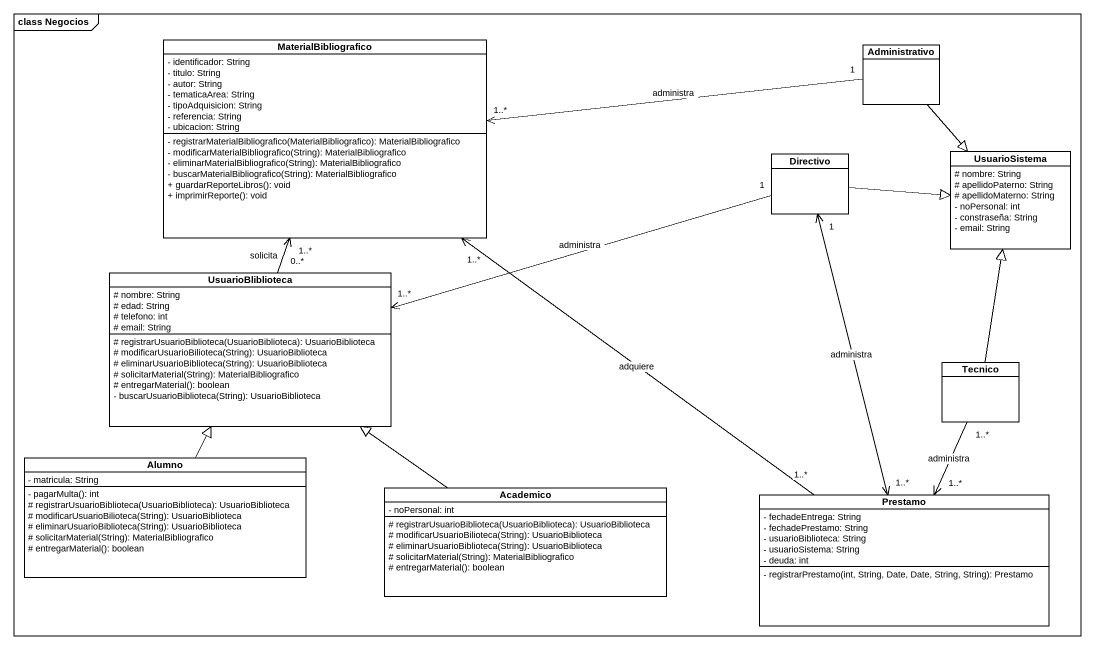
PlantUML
@startuml
mainframe class Negocios
hide circle
hide empty members
skinparam classAttributeIconSize 0
class MaterialBibliografico {
  - identificador: String
  - titulo: String
  - autor: String
  - tematicaArea: String
  - tipoAdquisicion: String
  - referencia: String
  - ubicacion: String
  - registrarMaterialBibliografico(MaterialBibliografico): MaterialBibliografico
  - modificarMaterialBibliografico(String): MaterialBibliografico
  - eliminarMaterialBibliografico(String): MaterialBibliografico
  - buscarMaterialBibliografico(String): MaterialBibliografico
  + guardarReporteLibros(): void
  + imprimirReporte(): void
}
class Administrativo
class UsuarioSistema {
  # nombre: String
  # apellidoPaterno: String
  # apellidoMaterno: String
  - noPersonal: int
  - constraseña: String
  - email: String
}
class Directivo
class UsuarioBliblioteca {
  # nombre: String
  # edad: String
  # telefono: int
  # email: String
  # registrarUsuarioBiblioteca(UsuarioBiblioteca): UsuarioBiblioteca
  # modificarUsuarioBilioteca(String): UsuarioBiblioteca
  # eliminarUsuarioBiblioteca(String): UsuarioBiblioteca
  # solicitarMaterial(String): MaterialBibliografico
  # entregarMaterial(): boolean
  - buscarUsuarioBiblioteca(String): UsuarioBiblioteca
}
class Tecnico
class Alumno {
  - matricula: String
  - pagarMulta(): int
  # registrarUsuarioBiblioteca(UsuarioBiblioteca): UsuarioBiblioteca
  # modificarUsuarioBilioteca(String): UsuarioBiblioteca
  # eliminarUsuarioBiblioteca(String): UsuarioBiblioteca
  # solicitarMaterial(String): MaterialBibliografico
  # entregarMaterial(): boolean
}
class Academico {
  - noPersonal: int
  # registrarUsuarioBiblioteca(UsuarioBiblioteca): UsuarioBiblioteca
  # modificarUsuarioBilioteca(String): UsuarioBiblioteca
  # eliminarUsuarioBiblioteca(String): UsuarioBiblioteca
  # solicitarMaterial(String): MaterialBibliografico
  # entregarMaterial(): boolean
}
class Prestamo {
  - fechadeEntrega: String
  - fechadePrestamo: String
  - usuarioBiblioteca: String
  - usuarioSistema: String
  - deuda: int
  - registrarPrestamo(int, String, Date, Date, String, String): Prestamo
}
Administrativo "1" -left-> "1..*" MaterialBibliografico : administra
Administrativo --|> UsuarioSistema
Directivo -right-|> UsuarioSistema
UsuarioBliblioteca "0..*" -up-> "1..*" MaterialBibliografico : solicita
UsuarioBliblioteca "1..*" <-right- "1" Directivo : administra
Tecnico -up-|> UsuarioSistema
Tecnico "1..*" --> "1..*" Prestamo : administra
Alumno -up-|> UsuarioBliblioteca
Academico -up-|> UsuarioBliblioteca
Prestamo "1..*" -up-> "1..*" MaterialBibliografico : adquiere
Prestamo "1..*" <-up-> "1" Directivo : administra
@enduml
